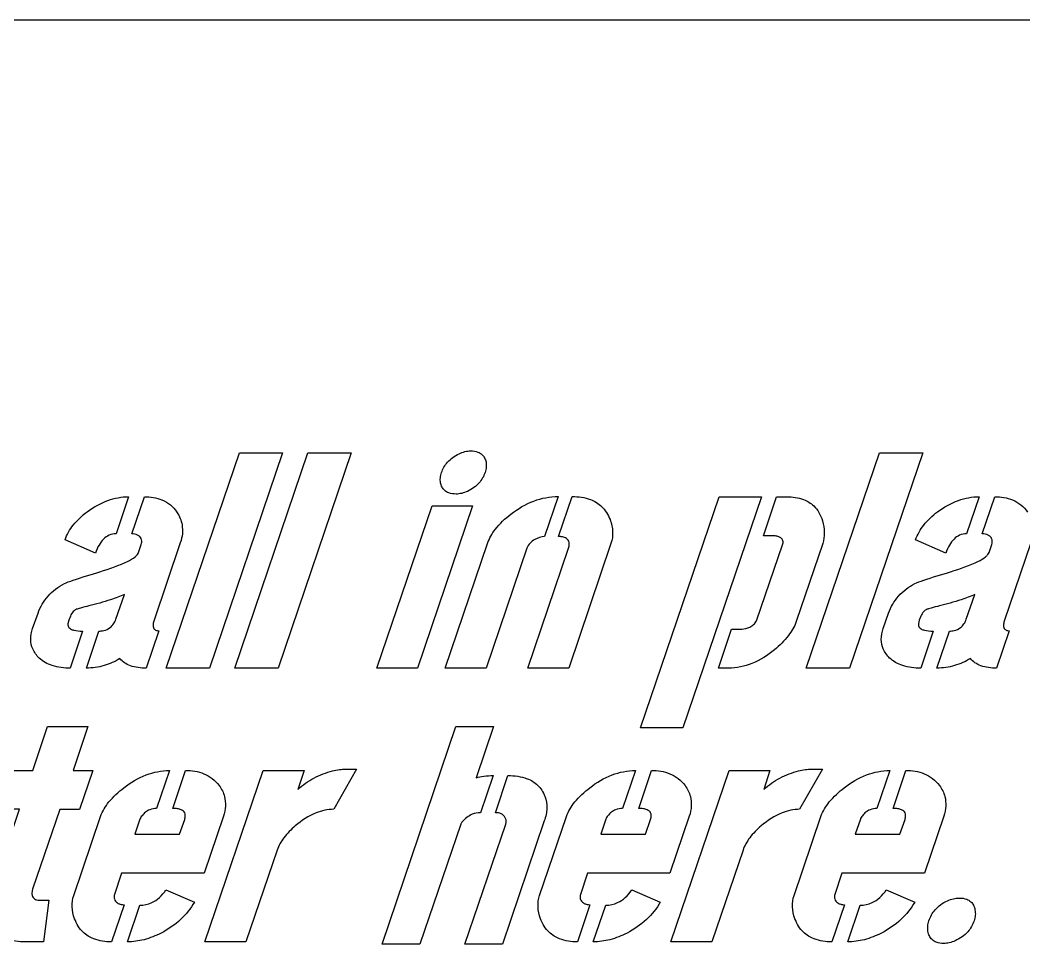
# Model space of a CAD drawing. Header units: inches. Extents: x 3.1 to 35.1, y -33.5 to 2.5.
# Drawn here: x 23.4 to 29.36, y -3.09 to 2.49 of the extents above; entities that cross this region are included whole.
import ezdxf

# ---------------------------------------------------------------- set-up
doc = ezdxf.new("R2010")
doc.units = ezdxf.units.IN
doc.header["$MEASUREMENT"] = 0

msp = doc.modelspace()

# ---------------------------------------------------------------- linework, layer by layer
for p, q in [((24.0478, -0.3385), (23.9731, -0.5586)), ((24.0664, -0.5586), (24.1412, -0.3385)), ((26.5971, -0.3371), (26.5171, -0.5746)), ((26.5985, -0.5746), (26.6798, -0.3371)), ((29.0958, -0.3385), (29.0211, -0.5586)), ((29.1145, -0.5586), (29.1892, -0.3385)), ((23.8503, -0.6733), (23.6702, -0.5946)), ((28.8984, -0.6733), (28.7183, -0.5946)), ((24.1065, -0.6693), (24.1211, -0.6279)), ((24.3546, -0.6119), (24.1972, -1.0775)), ((27.7751, -1.0762), (27.9312, -0.6186)), ((28.1673, -0.6159), (28.0099, -1.0802)), ((29.1545, -0.6693), (29.1692, -0.6279)), ((29.4026, -0.6119), (29.2452, -1.0775)), ((23.9717, -1.0655), (24.0224, -0.9188)), ((29.0198, -1.0655), (29.0705, -0.9188)), ((23.4781, -1.1202), (23.5102, -1.0295)), ((28.5262, -1.1202), (28.5582, -1.0295)), ((23.7743, -1.1362), (23.7009, -1.3563)), ((23.797, -1.3563), (23.8717, -1.1362)), ((24.2265, -1.1349), (24.1518, -1.3563)), ((28.8223, -1.1362), (28.7489, -1.3563)), ((28.845, -1.3563), (28.9197, -1.1362)), ((29.2746, -1.1349), (29.1999, -1.3563)), ((24.2899, -1.9635), (24.2139, -2.1889)), ((24.3099, -2.1889), (24.386, -1.9635)), ((27.0554, -1.9635), (26.9793, -2.1889)), ((27.0754, -2.1889), (27.1514, -1.9635)), ((28.5655, -1.9635), (28.4895, -2.1889)), ((28.5855, -2.1889), (28.6616, -1.9635)), ((26.2109, -1.9941), (26.1362, -2.2143)), ((26.2243, -2.2143), (26.299, -1.9941)), ((23.7216, -2.7052), (23.8804, -2.2369)), ((26.4871, -2.7052), (26.6458, -2.2369)), ((27.9972, -2.7052), (28.156, -2.2369)), ((24.2686, -2.6732), (24.438, -2.7452)), ((27.034, -2.6732), (27.2035, -2.7452)), ((28.5442, -2.6732), (28.7136, -2.7452)), ((24.0204, -2.7612), (23.9457, -2.9813)), ((24.0404, -2.9813), (24.1138, -2.7639)), ((26.7859, -2.7612), (26.7112, -2.9813)), ((26.8059, -2.9813), (26.8793, -2.7639)), ((28.296, -2.7612), (28.2213, -2.9813)), ((28.316, -2.9813), (28.3894, -2.7639))]:
    msp.add_line(p, q)
for points in [[(35.1164, 2.4917), (3.1164, 2.4917), (3.1164, -33.5083), (35.1164, -33.5083)], [(24.7055, -0.0783), (24.9616, -0.0783), (24.528, -1.3563), (24.2706, -1.3563)], [(25.1123, -0.0783), (25.3685, -0.0783), (24.9349, -1.3563), (24.6774, -1.3563)], [(28.5048, -0.0783), (28.761, -0.0783), (28.3274, -1.3563), (28.0699, -1.3563)], [(27.5523, -0.3385), (27.8044, -0.3385), (27.3375, -1.7112), (27.0867, -1.7112)], [(25.8501, -0.3932), (26.0889, -0.3932), (25.762, -1.3563), (25.5219, -1.3563)]]:
    msp.add_lwpolyline(points, close=True)
for points in [[(27.8751, -0.5706), (27.8151, -0.5706), (27.8938, -0.3385), (27.9539, -0.3385)], [(26.4104, -0.644), (26.1689, -1.3563), (25.9261, -1.3563), (26.1782, -0.6159)], [(26.9106, -0.6159), (26.6598, -1.3563), (26.417, -1.3563), (26.6585, -0.644)], [(23.7023, -1.0482), (23.6929, -1.0722), (23.6876, -1.0935)], [(28.7503, -1.0482), (28.7409, -1.0722), (28.7356, -1.0935)], [(27.6083, -1.3563), (27.5483, -1.3563), (27.627, -1.1242), (27.687, -1.1242)], [(23.2453, -2.6505), (23.4001, -2.1943), (23.2747, -2.1943), (23.3534, -1.9635), (23.4788, -1.9635), (23.5668, -1.7033), (23.8056, -1.7033), (23.7176, -1.9635), (23.835, -1.9635), (23.7563, -2.1956), (23.6389, -2.1956), (23.4775, -2.6692)], [(26.0188, -2.2823), (25.776, -2.996), (25.5519, -2.996), (25.9908, -1.7033), (26.2136, -1.7033), (26.1109, -2.0075)], [(24.9289, -2.437), (24.7435, -2.9813), (24.5007, -2.9813), (24.8462, -1.9635), (25.089, -1.9635), (25.0516, -2.0769)], [(25.3371, -1.9555), (25.4012, -1.9555), (25.2651, -2.1943)], [(27.6944, -2.437), (27.509, -2.9813), (27.2662, -2.9813), (27.6117, -1.9635), (27.8545, -1.9635), (27.8171, -2.0769)], [(28.1026, -1.9555), (28.1666, -1.9555), (28.0306, -2.1943)], [(24.6101, -2.2356), (24.4953, -2.5731), (24.0058, -2.5731), (23.9617, -2.7052)], [(24.1151, -2.2529), (24.0845, -2.3423), (24.3499, -2.3423), (24.3806, -2.2543)], [(26.5151, -2.2636), (26.267, -2.996), (26.0442, -2.996), (26.287, -2.2823)], [(27.3755, -2.2356), (27.2608, -2.5731), (26.7712, -2.5731), (26.7272, -2.7052)], [(26.8806, -2.2529), (26.8499, -2.3423), (27.1154, -2.3423), (27.1461, -2.2543)], [(28.8857, -2.2356), (28.771, -2.5731), (28.2814, -2.5731), (28.2373, -2.7052)], [(28.3908, -2.2529), (28.3601, -2.3423), (28.6255, -2.3423), (28.6562, -2.2543)], [(23.5215, -2.7345), (23.5735, -2.7345), (23.5428, -2.9813), (23.4361, -2.9813)]]:
    msp.add_lwpolyline(points)
for points, knots in [([(25.9048, -0.1944), (25.9126, -0.1717), (25.9243, -0.1513), (25.9594, -0.1121), (25.983, -0.0959), (26.0088, -0.0837)], [0, 0, 0, 0, 0.1827535, 0.1827535, 0.4008304, 0.4008304, 0.4008304, 0.4008304]), ([(26.0088, -0.0837), (26.0201, -0.0782), (26.032, -0.0737), (26.0553, -0.0679), (26.0667, -0.0663), (26.0782, -0.0663)], [0, 0, 0, 0, 0.0957941, 0.0957941, 0.1834106, 0.1834106, 0.1834106, 0.1834106]), ([(26.0782, -0.0663), (26.0926, -0.0663), (26.1073, -0.0681), (26.13, -0.0769), (26.1385, -0.082), (26.1514, -0.0943), (26.156, -0.1006), (26.1639, -0.1151), (26.1668, -0.1233), (26.1689, -0.1317)], [0, 0, 0, 0, 0.1094762, 0.1094762, 0.1854695, 0.1854695, 0.2454282, 0.2454282, 0.3112231, 0.3112231, 0.3112231, 0.3112231]), ([(26.1689, -0.1317), (26.1707, -0.142), (26.1711, -0.1523), (26.1693, -0.1735), (26.167, -0.1841), (26.1636, -0.1944)], [0, 0, 0, 0, 0.0795083, 0.0795083, 0.1622016, 0.1622016, 0.1622016, 0.1622016]), ([(25.8994, -0.2557), (25.8976, -0.2458), (25.8972, -0.2358), (25.899, -0.215), (25.9014, -0.2046), (25.9048, -0.1944)], [0, 0, 0, 0, 0.0769743, 0.0769743, 0.1587379, 0.1587379, 0.1587379, 0.1587379]), ([(26.1636, -0.1944), (26.1558, -0.2174), (26.144, -0.2381), (26.1188, -0.2667), (26.1086, -0.2759), (26.0856, -0.2927), (26.0728, -0.3001), (26.0595, -0.3064)], [0, 0, 0, 0, 0.1851039, 0.1851039, 0.2901801, 0.2901801, 0.4024221, 0.4024221, 0.4024221, 0.4024221]), ([(25.9915, -0.3225), (25.9768, -0.3225), (25.9616, -0.3206), (25.9385, -0.3119), (25.93, -0.3068), (25.9169, -0.2944), (25.9121, -0.288), (25.9042, -0.2729), (25.9013, -0.2644), (25.8994, -0.2557)], [0, 0, 0, 0, 0.1120324, 0.1120324, 0.1880617, 0.1880617, 0.2497063, 0.2497063, 0.3173647, 0.3173647, 0.3173647, 0.3173647]), ([(23.801, -0.4278), (23.8391, -0.4004), (23.8805, -0.3768), (23.9644, -0.3464), (24.0055, -0.3385), (24.0478, -0.3385)], [0, 0, 0, 0, 0.3581709, 0.3581709, 0.6801579, 0.6801579, 0.6801579, 0.6801579]), ([(24.1412, -0.3385), (24.1767, -0.3385), (24.2126, -0.3433), (24.2637, -0.3642), (24.2805, -0.374), (24.3109, -0.3992), (24.3238, -0.4139), (24.3346, -0.4305)], [0, 0, 0, 0, 0.2704772, 0.2704772, 0.4202529, 0.4202529, 0.5707972, 0.5707972, 0.5707972, 0.5707972]), ([(26.0595, -0.3064), (26.0482, -0.3115), (26.0365, -0.3156), (26.0137, -0.321), (26.0026, -0.3225), (25.9915, -0.3225)], [0, 0, 0, 0, 0.0940052, 0.0940052, 0.1788294, 0.1788294, 0.1788294, 0.1788294]), ([(26.317, -0.4412), (26.3588, -0.409), (26.4043, -0.3822), (26.5, -0.3466), (26.5478, -0.3376), (26.5971, -0.3371)], [0, 0, 0, 0, 0.4017642, 0.4017642, 0.7778119, 0.7778119, 0.7778119, 0.7778119]), ([(26.6798, -0.3371), (26.7169, -0.3371), (26.7548, -0.3419), (26.8138, -0.3648), (26.8359, -0.3783), (26.8657, -0.407), (26.8753, -0.4187), (26.8923, -0.445), (26.8995, -0.4595), (26.9053, -0.4745)], [0, 0, 0, 0, 0.2823979, 0.2823979, 0.4822479, 0.4822479, 0.5978415, 0.5978415, 0.7206222, 0.7206222, 0.7206222, 0.7206222]), ([(27.9539, -0.3385), (27.9878, -0.3385), (28.0225, -0.3428), (28.0765, -0.3637), (28.0966, -0.3761), (28.1259, -0.4042), (28.136, -0.4173), (28.1536, -0.4472), (28.1606, -0.464), (28.166, -0.4812)], [0, 0, 0, 0, 0.2585069, 0.2585069, 0.440909, 0.440909, 0.5678476, 0.5678476, 0.7052687, 0.7052687, 0.7052687, 0.7052687]), ([(28.849, -0.4278), (28.8871, -0.4004), (28.9285, -0.3768), (29.0125, -0.3464), (29.0535, -0.3385), (29.0958, -0.3385)], [0, 0, 0, 0, 0.3581709, 0.3581709, 0.6801579, 0.6801579, 0.6801579, 0.6801579]), ([(29.1892, -0.3385), (29.2247, -0.3385), (29.2606, -0.3433), (29.3118, -0.3642), (29.3286, -0.374), (29.3589, -0.3992), (29.3718, -0.4139), (29.3826, -0.4305)], [0, 0, 0, 0, 0.2704772, 0.2704772, 0.4202529, 0.4202529, 0.5707972, 0.5707972, 0.5707972, 0.5707972]), ([(23.6702, -0.5946), (23.6814, -0.5626), (23.6981, -0.5335), (23.7424, -0.477), (23.7707, -0.4508), (23.801, -0.4278)], [0, 0, 0, 0, 0.2577672, 0.2577672, 0.547389, 0.547389, 0.547389, 0.547389]), ([(24.3346, -0.4305), (24.3494, -0.4538), (24.3599, -0.479), (24.3676, -0.5234), (24.3682, -0.5406), (24.3648, -0.5764), (24.3606, -0.5944), (24.3546, -0.6119)], [0, 0, 0, 0, 0.2103492, 0.2103492, 0.3431692, 0.3431692, 0.4840903, 0.4840903, 0.4840903, 0.4840903]), ([(26.1782, -0.6159), (26.1882, -0.5855), (26.2045, -0.5575), (26.2503, -0.498), (26.2831, -0.4676), (26.317, -0.4412)], [0, 0, 0, 0, 0.2441904, 0.2441904, 0.571882, 0.571882, 0.571882, 0.571882]), ([(26.9053, -0.4745), (26.9141, -0.4979), (26.9197, -0.5223), (26.9215, -0.5708), (26.9182, -0.5937), (26.9106, -0.6159)], [0, 0, 0, 0, 0.1903067, 0.1903067, 0.3696106, 0.3696106, 0.3696106, 0.3696106]), ([(28.7183, -0.5946), (28.7294, -0.5626), (28.7461, -0.5335), (28.7904, -0.477), (28.8187, -0.4508), (28.849, -0.4278)], [0, 0, 0, 0, 0.2577672, 0.2577672, 0.547389, 0.547389, 0.547389, 0.547389]), ([(28.166, -0.4812), (28.1726, -0.5041), (28.1767, -0.5277), (28.1772, -0.5735), (28.1741, -0.5951), (28.1673, -0.6159)], [0, 0, 0, 0, 0.181684, 0.181684, 0.3490941, 0.3490941, 0.3490941, 0.3490941]), ([(23.9731, -0.5586), (23.9589, -0.5588), (23.9451, -0.5615), (23.9196, -0.5727), (23.9085, -0.5805), (23.8882, -0.6004), (23.8794, -0.6125), (23.8633, -0.6403), (23.8561, -0.6568), (23.8503, -0.6733)], [0, 0, 0, 0, 0.1082842, 0.1082842, 0.2126641, 0.2126641, 0.3247019, 0.3247019, 0.4579304, 0.4579304, 0.4579304, 0.4579304]), ([(24.1211, -0.6279), (24.1238, -0.6196), (24.1257, -0.6104), (24.1251, -0.5961), (24.1241, -0.5908), (24.1199, -0.5816), (24.1173, -0.5779), (24.11, -0.571), (24.1054, -0.5682), (24.0905, -0.5616), (24.0786, -0.5594), (24.0664, -0.5586)], [0, 0, 0, 0, 0.0670115, 0.0670115, 0.1084785, 0.1084785, 0.1439244, 0.1439244, 0.1846081, 0.1846081, 0.2673531, 0.2673531, 0.2673531, 0.2673531]), ([(26.5171, -0.5746), (26.4968, -0.577), (26.4765, -0.5822), (26.448, -0.5979), (26.4386, -0.6051), (26.4221, -0.6229), (26.4155, -0.6329), (26.4104, -0.644)], [0, 0, 0, 0, 0.1560635, 0.1560635, 0.2476513, 0.2476513, 0.3401971, 0.3401971, 0.3401971, 0.3401971]), ([(26.6158, -0.5759), (26.613, -0.5755), (26.6103, -0.5751), (26.6045, -0.5747), (26.6015, -0.5746), (26.5985, -0.5746)], [0, 0, 0, 0, 0.02131891, 0.02131891, 0.04418836, 0.04418836, 0.04418836, 0.04418836]), ([(26.6585, -0.644), (26.6613, -0.6358), (26.6634, -0.6267), (26.6633, -0.6127), (26.6624, -0.6075), (26.6586, -0.5984), (26.6561, -0.5947), (26.6493, -0.5879), (26.645, -0.5851), (26.6327, -0.5793), (26.6241, -0.5772), (26.6158, -0.5759)], [0, 0, 0, 0, 0.0660233, 0.0660233, 0.1066, 0.1066, 0.1410144, 0.1410144, 0.1800168, 0.1800168, 0.2438574, 0.2438574, 0.2438574, 0.2438574]), ([(27.9152, -0.5799), (27.9096, -0.5767), (27.9035, -0.5744), (27.89, -0.5712), (27.8825, -0.5706), (27.8751, -0.5706)], [0, 0, 0, 0, 0.0494699, 0.0494699, 0.1056459, 0.1056459, 0.1056459, 0.1056459]), ([(27.9312, -0.6186), (27.9324, -0.6144), (27.933, -0.61), (27.9321, -0.6018), (27.931, -0.5982), (27.9277, -0.592), (27.9258, -0.5894), (27.921, -0.5844), (27.9182, -0.582), (27.9152, -0.5799)], [0, 0, 0, 0, 0.0337217, 0.0337217, 0.0627349, 0.0627349, 0.0873139, 0.0873139, 0.1152627, 0.1152627, 0.1152627, 0.1152627]), ([(29.0211, -0.5586), (29.0069, -0.5588), (28.9932, -0.5615), (28.9676, -0.5727), (28.9565, -0.5805), (28.9363, -0.6004), (28.9275, -0.6125), (28.9113, -0.6403), (28.9042, -0.6568), (28.8984, -0.6733)], [0, 0, 0, 0, 0.1082842, 0.1082842, 0.2126641, 0.2126641, 0.3247019, 0.3247019, 0.4579304, 0.4579304, 0.4579304, 0.4579304]), ([(29.1692, -0.6279), (29.1718, -0.6196), (29.1737, -0.6104), (29.1732, -0.5961), (29.1721, -0.5908), (29.168, -0.5816), (29.1653, -0.5779), (29.158, -0.571), (29.1534, -0.5682), (29.1386, -0.5616), (29.1266, -0.5594), (29.1145, -0.5586)], [0, 0, 0, 0, 0.0670115, 0.0670115, 0.1084785, 0.1084785, 0.1439244, 0.1439244, 0.1846081, 0.1846081, 0.2673531, 0.2673531, 0.2673531, 0.2673531]), ([(23.877, -0.784), (23.9344, -0.7664), (23.996, -0.7452), (24.0575, -0.7145), (24.0737, -0.7051), (24.0909, -0.6911), (24.0956, -0.6867), (24.1024, -0.6781), (24.105, -0.6739), (24.1065, -0.6693)], [0, 0, 0, 0, 0.4575405, 0.4575405, 0.623446, 0.623446, 0.6869068, 0.6869068, 0.7367011, 0.7367011, 0.7367011, 0.7367011]), ([(28.925, -0.784), (28.9825, -0.7664), (29.044, -0.7452), (29.1055, -0.7145), (29.1218, -0.7051), (29.1389, -0.6911), (29.1436, -0.6867), (29.1504, -0.6781), (29.153, -0.6739), (29.1545, -0.6693)], [0, 0, 0, 0, 0.4575405, 0.4575405, 0.623446, 0.623446, 0.6869068, 0.6869068, 0.7367011, 0.7367011, 0.7367011, 0.7367011]), ([(23.6662, -0.8534), (23.6764, -0.8486), (23.7, -0.8404), (23.7655, -0.8184), (23.8318, -0.7979), (23.877, -0.784)], [0, 0, 0, 0, 0.0857927, 0.0857927, 0.2915794, 0.2915794, 0.2915794, 0.2915794]), ([(28.7143, -0.8534), (28.7244, -0.8486), (28.748, -0.8404), (28.8135, -0.8184), (28.8798, -0.7979), (28.925, -0.784)], [0, 0, 0, 0, 0.0857927, 0.0857927, 0.2915794, 0.2915794, 0.2915794, 0.2915794]), ([(23.5102, -1.0295), (23.5233, -0.9921), (23.5429, -0.9584), (23.5967, -0.8978), (23.6298, -0.8731), (23.6662, -0.8534)], [0, 0, 0, 0, 0.3020935, 0.3020935, 0.6177675, 0.6177675, 0.6177675, 0.6177675]), ([(28.5582, -1.0295), (28.5714, -0.9921), (28.5909, -0.9584), (28.6447, -0.8978), (28.6778, -0.8731), (28.7143, -0.8534)], [0, 0, 0, 0, 0.3020935, 0.3020935, 0.6177675, 0.6177675, 0.6177675, 0.6177675]), ([(24.0224, -0.9188), (23.9995, -0.9302), (23.9691, -0.9412), (23.8995, -0.9637), (23.8532, -0.9762), (23.8116, -0.9868)], [0, 0, 0, 0, 0.1950063, 0.1950063, 0.4726601, 0.4726601, 0.4726601, 0.4726601]), ([(29.0705, -0.9188), (29.0476, -0.9302), (29.0171, -0.9412), (28.9475, -0.9637), (28.9012, -0.9762), (28.8597, -0.9868)], [0, 0, 0, 0, 0.1950063, 0.1950063, 0.4726601, 0.4726601, 0.4726601, 0.4726601]), ([(23.7383, -1.0068), (23.7311, -1.01), (23.7248, -1.0145), (23.7118, -1.0281), (23.7063, -1.0379), (23.7023, -1.0482)], [0, 0, 0, 0, 0.0598078, 0.0598078, 0.1438341, 0.1438341, 0.1438341, 0.1438341]), ([(23.8116, -0.9868), (23.7967, -0.9904), (23.7777, -0.995), (23.7523, -1.002), (23.7429, -1.0048), (23.7383, -1.0068)], [0, 0, 0, 0, 0.1174542, 0.1174542, 0.1978985, 0.1978985, 0.1978985, 0.1978985]), ([(28.7863, -1.0068), (28.7791, -1.01), (28.7729, -1.0145), (28.7598, -1.0281), (28.7543, -1.0379), (28.7503, -1.0482)], [0, 0, 0, 0, 0.0598078, 0.0598078, 0.1438341, 0.1438341, 0.1438341, 0.1438341]), ([(28.8597, -0.9868), (28.8447, -0.9904), (28.8257, -0.995), (28.8003, -1.002), (28.7909, -1.0048), (28.7863, -1.0068)], [0, 0, 0, 0, 0.1174542, 0.1174542, 0.1978985, 0.1978985, 0.1978985, 0.1978985]), ([(23.8997, -1.1336), (23.9134, -1.1299), (23.9264, -1.1241), (23.9456, -1.1094), (23.9524, -1.1022), (23.964, -1.0852), (23.9685, -1.0756), (23.9717, -1.0655)], [0, 0, 0, 0, 0.1084096, 0.1084096, 0.184593, 0.184593, 0.2652402, 0.2652402, 0.2652402, 0.2652402]), ([(28.9477, -1.1336), (28.9615, -1.1299), (28.9744, -1.1241), (28.9937, -1.1094), (29.0004, -1.1022), (29.012, -1.0852), (29.0165, -1.0756), (29.0198, -1.0655)], [0, 0, 0, 0, 0.1084096, 0.1084096, 0.184593, 0.184593, 0.2652402, 0.2652402, 0.2652402, 0.2652402]), ([(23.5168, -1.2963), (23.5009, -1.2806), (23.4876, -1.2627), (23.4712, -1.2244), (23.4674, -1.2058), (23.4666, -1.164), (23.471, -1.1416), (23.4781, -1.1202)], [0, 0, 0, 0, 0.1705134, 0.1705134, 0.3175189, 0.3175189, 0.489363, 0.489363, 0.489363, 0.489363]), ([(23.6876, -1.0935), (23.6872, -1.0977), (23.6875, -1.1019), (23.6897, -1.1094), (23.6914, -1.1125), (23.6963, -1.1185), (23.6996, -1.1211), (23.7091, -1.1269), (23.7162, -1.1294), (23.7381, -1.135), (23.7564, -1.1362), (23.7743, -1.1362)], [0, 0, 0, 0, 0.0320808, 0.0320808, 0.0595447, 0.0595447, 0.0911432, 0.0911432, 0.144586, 0.144586, 0.2640905, 0.2640905, 0.2640905, 0.2640905]), ([(24.1972, -1.0775), (24.1947, -1.0852), (24.1927, -1.0937), (24.1924, -1.1064), (24.1929, -1.1112), (24.1958, -1.1188), (24.1975, -1.1217), (24.2022, -1.1267), (24.205, -1.1287), (24.2137, -1.133), (24.2203, -1.1343), (24.2265, -1.1349)], [0, 0, 0, 0, 0.0612105, 0.0612105, 0.0967861, 0.0967861, 0.1229023, 0.1229023, 0.1489296, 0.1489296, 0.1968541, 0.1968541, 0.1968541, 0.1968541]), ([(27.687, -1.1242), (27.7037, -1.1231), (27.7203, -1.1196), (27.7434, -1.1082), (27.7508, -1.1032), (27.7644, -1.091), (27.7702, -1.0839), (27.7751, -1.0762)], [0, 0, 0, 0, 0.127436, 0.127436, 0.1963166, 0.1963166, 0.2662538, 0.2662538, 0.2662538, 0.2662538]), ([(28.0099, -1.0802), (27.9996, -1.11), (27.983, -1.1376), (27.9402, -1.1934), (27.9113, -1.2218), (27.8818, -1.2469)], [0, 0, 0, 0, 0.2398471, 0.2398471, 0.5360238, 0.5360238, 0.5360238, 0.5360238]), ([(28.5648, -1.2963), (28.5489, -1.2806), (28.5356, -1.2627), (28.5192, -1.2244), (28.5154, -1.2058), (28.5147, -1.164), (28.519, -1.1416), (28.5262, -1.1202)], [0, 0, 0, 0, 0.1705134, 0.1705134, 0.3175189, 0.3175189, 0.489363, 0.489363, 0.489363, 0.489363]), ([(28.7356, -1.0935), (28.7352, -1.0977), (28.7355, -1.1019), (28.7378, -1.1094), (28.7394, -1.1125), (28.7443, -1.1185), (28.7476, -1.1211), (28.7571, -1.1269), (28.7642, -1.1294), (28.7861, -1.135), (28.8044, -1.1362), (28.8223, -1.1362)], [0, 0, 0, 0, 0.0320808, 0.0320808, 0.0595447, 0.0595447, 0.0911432, 0.0911432, 0.144586, 0.144586, 0.2640905, 0.2640905, 0.2640905, 0.2640905]), ([(29.2452, -1.0775), (29.2427, -1.0852), (29.2407, -1.0937), (29.2404, -1.1064), (29.241, -1.1112), (29.2438, -1.1188), (29.2455, -1.1217), (29.2502, -1.1267), (29.253, -1.1287), (29.2617, -1.133), (29.2683, -1.1343), (29.2746, -1.1349)], [0, 0, 0, 0, 0.0612105, 0.0612105, 0.0967861, 0.0967861, 0.1229023, 0.1229023, 0.1489296, 0.1489296, 0.1968541, 0.1968541, 0.1968541, 0.1968541]), ([(23.8717, -1.1362), (23.8762, -1.1362), (23.8808, -1.136), (23.8902, -1.1351), (23.8949, -1.1344), (23.8997, -1.1336)], [0, 0, 0, 0, 0.03478161, 0.03478161, 0.07155543, 0.07155543, 0.07155543, 0.07155543]), ([(28.9197, -1.1362), (28.9243, -1.1362), (28.9288, -1.136), (28.9382, -1.1351), (28.943, -1.1344), (28.9477, -1.1336)], [0, 0, 0, 0, 0.03478161, 0.03478161, 0.07155543, 0.07155543, 0.07155543, 0.07155543]), ([(27.8818, -1.2469), (27.8411, -1.2803), (27.7963, -1.3088), (27.7028, -1.3462), (27.6564, -1.3559), (27.6083, -1.3563)], [0, 0, 0, 0, 0.4009465, 0.4009465, 0.7672861, 0.7672861, 0.7672861, 0.7672861]), ([(23.7009, -1.3563), (23.6653, -1.3563), (23.6287, -1.3524), (23.5801, -1.3365), (23.5658, -1.3303), (23.5395, -1.3152), (23.5276, -1.3064), (23.5168, -1.2963)], [0, 0, 0, 0, 0.2713174, 0.2713174, 0.3897112, 0.3897112, 0.5025324, 0.5025324, 0.5025324, 0.5025324]), ([(23.9957, -1.299), (23.9665, -1.3176), (23.9353, -1.3317), (23.8678, -1.3512), (23.8326, -1.3559), (23.797, -1.3563)], [0, 0, 0, 0, 0.2639061, 0.2639061, 0.535518, 0.535518, 0.535518, 0.535518]), ([(24.1518, -1.3563), (24.1205, -1.3563), (24.0875, -1.3528), (24.0457, -1.3374), (24.0339, -1.3316), (24.0127, -1.317), (24.0036, -1.3086), (23.9957, -1.299)], [0, 0, 0, 0, 0.2385283, 0.2385283, 0.3389766, 0.3389766, 0.4338579, 0.4338579, 0.4338579, 0.4338579]), ([(28.7489, -1.3563), (28.7133, -1.3563), (28.6768, -1.3524), (28.6281, -1.3365), (28.6138, -1.3303), (28.5875, -1.3152), (28.5757, -1.3064), (28.5648, -1.2963)], [0, 0, 0, 0, 0.2713174, 0.2713174, 0.3897112, 0.3897112, 0.5025324, 0.5025324, 0.5025324, 0.5025324]), ([(29.0438, -1.299), (29.0146, -1.3176), (28.9833, -1.3317), (28.9158, -1.3512), (28.8806, -1.3559), (28.845, -1.3563)], [0, 0, 0, 0, 0.2639061, 0.2639061, 0.535518, 0.535518, 0.535518, 0.535518]), ([(29.1999, -1.3563), (29.1686, -1.3563), (29.1356, -1.3528), (29.0937, -1.3374), (29.0819, -1.3316), (29.0608, -1.317), (29.0516, -1.3086), (29.0438, -1.299)], [0, 0, 0, 0, 0.2385283, 0.2385283, 0.3389766, 0.3389766, 0.4338579, 0.4338579, 0.4338579, 0.4338579]), ([(24.0191, -2.0662), (24.0598, -2.035), (24.1042, -2.0087), (24.1965, -1.9736), (24.2424, -1.9644), (24.2899, -1.9635)], [0, 0, 0, 0, 0.3909347, 0.3909347, 0.7525892, 0.7525892, 0.7525892, 0.7525892]), ([(24.386, -1.9635), (24.4231, -1.9635), (24.4603, -1.9689), (24.5124, -1.9904), (24.529, -1.9999), (24.5595, -2.0236), (24.573, -2.0374), (24.5847, -2.0528)], [0, 0, 0, 0, 0.2832723, 0.2832723, 0.4295154, 0.4295154, 0.577475, 0.577475, 0.577475, 0.577475]), ([(25.0516, -2.0769), (25.081, -2.0501), (25.113, -2.0272), (25.183, -1.9897), (25.2199, -1.9758), (25.2584, -1.9661)], [0, 0, 0, 0, 0.3023699, 0.3023699, 0.6049017, 0.6049017, 0.6049017, 0.6049017]), ([(25.2584, -1.9661), (25.2717, -1.9627), (25.2852, -1.96), (25.3115, -1.9564), (25.3243, -1.9555), (25.3371, -1.9555)], [0, 0, 0, 0, 0.104504, 0.104504, 0.2022604, 0.2022604, 0.2022604, 0.2022604]), ([(26.7846, -2.0662), (26.8253, -2.035), (26.8697, -2.0087), (26.962, -1.9736), (27.0079, -1.9644), (27.0554, -1.9635)], [0, 0, 0, 0, 0.3909347, 0.3909347, 0.7525892, 0.7525892, 0.7525892, 0.7525892]), ([(27.1514, -1.9635), (27.1886, -1.9635), (27.2258, -1.9689), (27.2779, -1.9904), (27.2944, -1.9999), (27.325, -2.0236), (27.3384, -2.0374), (27.3502, -2.0528)], [0, 0, 0, 0, 0.2832723, 0.2832723, 0.4295154, 0.4295154, 0.577475, 0.577475, 0.577475, 0.577475]), ([(27.8171, -2.0769), (27.8465, -2.0501), (27.8785, -2.0272), (27.9485, -1.9897), (27.9854, -1.9758), (28.0239, -1.9661)], [0, 0, 0, 0, 0.3023699, 0.3023699, 0.6049017, 0.6049017, 0.6049017, 0.6049017]), ([(28.0239, -1.9661), (28.0372, -1.9627), (28.0507, -1.96), (28.077, -1.9564), (28.0898, -1.9555), (28.1026, -1.9555)], [0, 0, 0, 0, 0.104504, 0.104504, 0.2022604, 0.2022604, 0.2022604, 0.2022604]), ([(28.2947, -2.0662), (28.3354, -2.035), (28.3798, -2.0087), (28.4722, -1.9736), (28.5181, -1.9644), (28.5655, -1.9635)], [0, 0, 0, 0, 0.3909347, 0.3909347, 0.7525892, 0.7525892, 0.7525892, 0.7525892]), ([(28.6616, -1.9635), (28.6987, -1.9635), (28.7359, -1.9689), (28.7881, -1.9904), (28.8046, -1.9999), (28.8351, -2.0236), (28.8486, -2.0374), (28.8603, -2.0528)], [0, 0, 0, 0, 0.2832723, 0.2832723, 0.4295154, 0.4295154, 0.577475, 0.577475, 0.577475, 0.577475]), ([(26.1109, -2.0075), (26.1254, -2.0026), (26.1407, -1.9995), (26.174, -1.9951), (26.1927, -1.9941), (26.2109, -1.9941)], [0, 0, 0, 0, 0.1165146, 0.1165146, 0.2556276, 0.2556276, 0.2556276, 0.2556276]), ([(26.299, -1.9941), (26.3374, -1.9941), (26.3775, -1.9987), (26.4362, -2.0213), (26.4569, -2.0336), (26.484, -2.0595), (26.4923, -2.0695), (26.5069, -2.0919), (26.5129, -2.1041), (26.5178, -2.1169)], [0, 0, 0, 0, 0.2927828, 0.2927828, 0.4782269, 0.4782269, 0.5776986, 0.5776986, 0.6814826, 0.6814826, 0.6814826, 0.6814826]), ([(23.8804, -2.2369), (23.8919, -2.2056), (23.91, -2.1768), (23.9565, -2.1195), (23.9874, -2.0912), (24.0191, -2.0662)], [0, 0, 0, 0, 0.2547163, 0.2547163, 0.5628556, 0.5628556, 0.5628556, 0.5628556]), ([(24.5847, -2.0528), (24.5996, -2.0729), (24.6107, -2.0948), (24.6214, -2.1374), (24.6229, -2.1561), (24.6206, -2.1956), (24.6164, -2.216), (24.6101, -2.2356)], [0, 0, 0, 0, 0.1902216, 0.1902216, 0.3344606, 0.3344606, 0.4917357, 0.4917357, 0.4917357, 0.4917357]), ([(26.6458, -2.2369), (26.6574, -2.2056), (26.6754, -2.1768), (26.722, -2.1195), (26.7528, -2.0912), (26.7846, -2.0662)], [0, 0, 0, 0, 0.2547163, 0.2547163, 0.5628556, 0.5628556, 0.5628556, 0.5628556]), ([(27.3502, -2.0528), (27.3651, -2.0729), (27.3761, -2.0948), (27.3868, -2.1374), (27.3884, -2.1561), (27.3861, -2.1956), (27.3818, -2.216), (27.3755, -2.2356)], [0, 0, 0, 0, 0.1902216, 0.1902216, 0.3344606, 0.3344606, 0.4917357, 0.4917357, 0.4917357, 0.4917357]), ([(28.156, -2.2369), (28.1675, -2.2056), (28.1856, -2.1768), (28.2321, -2.1195), (28.263, -2.0912), (28.2947, -2.0662)], [0, 0, 0, 0, 0.2547163, 0.2547163, 0.5628556, 0.5628556, 0.5628556, 0.5628556]), ([(28.8603, -2.0528), (28.8753, -2.0729), (28.8863, -2.0948), (28.897, -2.1374), (28.8985, -2.1561), (28.8963, -2.1956), (28.892, -2.216), (28.8857, -2.2356)], [0, 0, 0, 0, 0.1902216, 0.1902216, 0.3344606, 0.3344606, 0.4917357, 0.4917357, 0.4917357, 0.4917357]), ([(26.5178, -2.1169), (26.5263, -2.1394), (26.5302, -2.1628), (26.5293, -2.2131), (26.5237, -2.2389), (26.5151, -2.2636)], [0, 0, 0, 0, 0.1837753, 0.1837753, 0.3833824, 0.3833824, 0.3833824, 0.3833824]), ([(24.2139, -2.1889), (24.1997, -2.1889), (24.186, -2.1913), (24.1642, -2.2004), (24.1561, -2.2053), (24.1406, -2.2175), (24.1335, -2.2249), (24.1271, -2.2329)], [0, 0, 0, 0, 0.1076722, 0.1076722, 0.1801889, 0.1801889, 0.2580855, 0.2580855, 0.2580855, 0.2580855]), ([(24.3806, -2.2543), (24.383, -2.2466), (24.3846, -2.2383), (24.3839, -2.2253), (24.3829, -2.2204), (24.3788, -2.2118), (24.3762, -2.2083), (24.3691, -2.2017), (24.3645, -2.1989), (24.3529, -2.1939), (24.3454, -2.1921), (24.3289, -2.1894), (24.3192, -2.1889), (24.3099, -2.1889)], [0, 0, 0, 0, 0.0608787, 0.0608787, 0.0994011, 0.0994011, 0.1331243, 0.1331243, 0.173307, 0.173307, 0.2293628, 0.2293628, 0.3002935, 0.3002935, 0.3002935, 0.3002935]), ([(25.2651, -2.1943), (25.229, -2.1947), (25.1941, -2.2024), (25.1154, -2.2338), (25.074, -2.2616), (25.037, -2.293)], [0, 0, 0, 0, 0.2753079, 0.2753079, 0.6454451, 0.6454451, 0.6454451, 0.6454451]), ([(26.9793, -2.1889), (26.9652, -2.1889), (26.9515, -2.1913), (26.9297, -2.2004), (26.9216, -2.2053), (26.9061, -2.2175), (26.8989, -2.2249), (26.8926, -2.2329)], [0, 0, 0, 0, 0.1076722, 0.1076722, 0.1801889, 0.1801889, 0.2580855, 0.2580855, 0.2580855, 0.2580855]), ([(27.1461, -2.2543), (27.1484, -2.2466), (27.15, -2.2383), (27.1494, -2.2253), (27.1484, -2.2204), (27.1443, -2.2118), (27.1417, -2.2083), (27.1346, -2.2017), (27.13, -2.1989), (27.1184, -2.1939), (27.1109, -2.1921), (27.0944, -2.1894), (27.0847, -2.1889), (27.0754, -2.1889)], [0, 0, 0, 0, 0.0608787, 0.0608787, 0.0994011, 0.0994011, 0.1331243, 0.1331243, 0.173307, 0.173307, 0.2293628, 0.2293628, 0.3002935, 0.3002935, 0.3002935, 0.3002935]), ([(28.0306, -2.1943), (27.9944, -2.1947), (27.9595, -2.2024), (27.8809, -2.2338), (27.8394, -2.2616), (27.8024, -2.293)], [0, 0, 0, 0, 0.2753079, 0.2753079, 0.6454451, 0.6454451, 0.6454451, 0.6454451]), ([(28.4895, -2.1889), (28.4753, -2.1889), (28.4616, -2.1913), (28.4398, -2.2004), (28.4317, -2.2053), (28.4162, -2.2175), (28.4091, -2.2249), (28.4028, -2.2329)], [0, 0, 0, 0, 0.1076722, 0.1076722, 0.1801889, 0.1801889, 0.2580855, 0.2580855, 0.2580855, 0.2580855]), ([(28.6562, -2.2543), (28.6586, -2.2466), (28.6602, -2.2383), (28.6595, -2.2253), (28.6585, -2.2204), (28.6544, -2.2118), (28.6518, -2.2083), (28.6447, -2.2017), (28.6401, -2.1989), (28.6285, -2.1939), (28.621, -2.1921), (28.6045, -2.1894), (28.5948, -2.1889), (28.5855, -2.1889)], [0, 0, 0, 0, 0.0608787, 0.0608787, 0.0994011, 0.0994011, 0.1331243, 0.1331243, 0.173307, 0.173307, 0.2293628, 0.2293628, 0.3002935, 0.3002935, 0.3002935, 0.3002935]), ([(24.1271, -2.2329), (24.1243, -2.2361), (24.1217, -2.2396), (24.1177, -2.2463), (24.1161, -2.2496), (24.1151, -2.2529)], [0, 0, 0, 0, 0.03242563, 0.03242563, 0.0592663, 0.0592663, 0.0592663, 0.0592663]), ([(26.1362, -2.2143), (26.1191, -2.2143), (26.1027, -2.2175), (26.0754, -2.2288), (26.0648, -2.2353), (26.0441, -2.2513), (26.0343, -2.2611), (26.0255, -2.2716)], [0, 0, 0, 0, 0.1301316, 0.1301316, 0.225091, 0.225091, 0.3297407, 0.3297407, 0.3297407, 0.3297407]), ([(26.275, -2.2329), (26.2702, -2.2278), (26.2646, -2.2238), (26.2533, -2.2185), (26.248, -2.2169), (26.2366, -2.2147), (26.2304, -2.2143), (26.2243, -2.2143)], [0, 0, 0, 0, 0.0533999, 0.0533999, 0.0950708, 0.0950708, 0.1419359, 0.1419359, 0.1419359, 0.1419359]), ([(26.287, -2.2823), (26.2889, -2.2763), (26.2896, -2.2702), (26.2886, -2.2585), (26.2871, -2.2533), (26.2823, -2.2428), (26.2789, -2.2376), (26.275, -2.2329)], [0, 0, 0, 0, 0.0477213, 0.0477213, 0.0894301, 0.0894301, 0.1359555, 0.1359555, 0.1359555, 0.1359555]), ([(26.8926, -2.2329), (26.8898, -2.2361), (26.8871, -2.2396), (26.8831, -2.2463), (26.8816, -2.2496), (26.8806, -2.2529)], [0, 0, 0, 0, 0.03242563, 0.03242563, 0.0592663, 0.0592663, 0.0592663, 0.0592663]), ([(28.4028, -2.2329), (28.4, -2.2361), (28.3973, -2.2396), (28.3933, -2.2463), (28.3917, -2.2496), (28.3908, -2.2529)], [0, 0, 0, 0, 0.03242563, 0.03242563, 0.0592663, 0.0592663, 0.0592663, 0.0592663]), ([(25.037, -2.293), (25.012, -2.314), (24.9882, -2.3375), (24.9518, -2.3861), (24.9379, -2.4105), (24.9289, -2.437)], [0, 0, 0, 0, 0.2487959, 0.2487959, 0.462033, 0.462033, 0.462033, 0.462033]), ([(26.0255, -2.2716), (26.024, -2.2735), (26.0224, -2.2756), (26.0202, -2.2792), (26.0193, -2.2808), (26.0188, -2.2823)], [0, 0, 0, 0, 0.01826507, 0.01826507, 0.03200885, 0.03200885, 0.03200885, 0.03200885]), ([(27.8024, -2.293), (27.7774, -2.314), (27.7537, -2.3375), (27.7173, -2.3861), (27.7034, -2.4105), (27.6944, -2.437)], [0, 0, 0, 0, 0.2487959, 0.2487959, 0.462033, 0.462033, 0.462033, 0.462033]), ([(23.4775, -2.6692), (23.4751, -2.678), (23.4733, -2.6879), (23.474, -2.7025), (23.475, -2.7079), (23.4789, -2.7167), (23.4813, -2.72), (23.4876, -2.7259), (23.4913, -2.7281), (23.5031, -2.733), (23.5122, -2.7343), (23.5215, -2.7345)], [0, 0, 0, 0, 0.0700841, 0.0700841, 0.1113124, 0.1113124, 0.1432088, 0.1432088, 0.1763216, 0.1763216, 0.2400763, 0.2400763, 0.2400763, 0.2400763]), ([(24.1138, -2.7639), (24.1384, -2.7632), (24.1622, -2.7584), (24.2015, -2.7409), (24.2166, -2.7308), (24.2451, -2.7053), (24.2577, -2.6898), (24.2686, -2.6732)], [0, 0, 0, 0, 0.1875295, 0.1875295, 0.3274403, 0.3274403, 0.4788506, 0.4788506, 0.4788506, 0.4788506]), ([(26.8793, -2.7639), (26.9039, -2.7632), (26.9277, -2.7584), (26.9669, -2.7409), (26.9821, -2.7308), (27.0105, -2.7053), (27.0232, -2.6898), (27.034, -2.6732)], [0, 0, 0, 0, 0.1875295, 0.1875295, 0.3274403, 0.3274403, 0.4788506, 0.4788506, 0.4788506, 0.4788506]), ([(28.3894, -2.7639), (28.414, -2.7632), (28.4379, -2.7584), (28.4771, -2.7409), (28.4922, -2.7308), (28.5207, -2.7053), (28.5333, -2.6898), (28.5442, -2.6732)], [0, 0, 0, 0, 0.1875295, 0.1875295, 0.3274403, 0.3274403, 0.4788506, 0.4788506, 0.4788506, 0.4788506]), ([(23.7269, -2.8439), (23.7186, -2.8209), (23.7132, -2.797), (23.7114, -2.7495), (23.7145, -2.7271), (23.7216, -2.7052)], [0, 0, 0, 0, 0.1864938, 0.1864938, 0.3619601, 0.3619601, 0.3619601, 0.3619601]), ([(23.9617, -2.7052), (23.961, -2.7123), (23.9612, -2.7197), (23.9645, -2.7316), (23.9667, -2.7363), (23.9731, -2.7445), (23.9771, -2.7478), (23.9867, -2.7536), (23.9925, -2.7559), (24.0055, -2.7595), (24.0131, -2.7606), (24.0204, -2.7612)], [0, 0, 0, 0, 0.0546635, 0.0546635, 0.0945088, 0.0945088, 0.1339953, 0.1339953, 0.1804319, 0.1804319, 0.2366498, 0.2366498, 0.2366498, 0.2366498]), ([(26.4924, -2.8439), (26.484, -2.8209), (26.4787, -2.797), (26.4769, -2.7495), (26.4799, -2.7271), (26.4871, -2.7052)], [0, 0, 0, 0, 0.1864938, 0.1864938, 0.3619601, 0.3619601, 0.3619601, 0.3619601]), ([(26.7272, -2.7052), (26.7265, -2.7123), (26.7266, -2.7197), (26.7299, -2.7316), (26.7322, -2.7363), (26.7386, -2.7445), (26.7426, -2.7478), (26.7522, -2.7536), (26.758, -2.7559), (26.771, -2.7595), (26.7786, -2.7606), (26.7859, -2.7612)], [0, 0, 0, 0, 0.0546635, 0.0546635, 0.0945088, 0.0945088, 0.1339953, 0.1339953, 0.1804319, 0.1804319, 0.2366498, 0.2366498, 0.2366498, 0.2366498]), ([(28.0025, -2.8439), (27.9942, -2.8209), (27.9888, -2.797), (27.987, -2.7495), (27.9901, -2.7271), (27.9972, -2.7052)], [0, 0, 0, 0, 0.1864938, 0.1864938, 0.3619601, 0.3619601, 0.3619601, 0.3619601]), ([(28.2373, -2.7052), (28.2366, -2.7123), (28.2368, -2.7197), (28.2401, -2.7316), (28.2423, -2.7363), (28.2488, -2.7445), (28.2527, -2.7478), (28.2623, -2.7536), (28.2682, -2.7559), (28.2811, -2.7595), (28.2887, -2.7606), (28.296, -2.7612)], [0, 0, 0, 0, 0.0546635, 0.0546635, 0.0945088, 0.0945088, 0.1339953, 0.1339953, 0.1804319, 0.1804319, 0.2366498, 0.2366498, 0.2366498, 0.2366498]), ([(28.7976, -2.8559), (28.8057, -2.8318), (28.8178, -2.81), (28.8443, -2.7796), (28.8553, -2.7697), (28.8801, -2.7517), (28.894, -2.7438), (28.9084, -2.7372)], [0, 0, 0, 0, 0.1937666, 0.1937666, 0.3069037, 0.3069037, 0.4277902, 0.4277902, 0.4277902, 0.4277902]), ([(28.9084, -2.7372), (28.9195, -2.7321), (28.9311, -2.728), (28.9545, -2.7226), (28.966, -2.7212), (28.9777, -2.7212)], [0, 0, 0, 0, 0.0935755, 0.0935755, 0.1828118, 0.1828118, 0.1828118, 0.1828118]), ([(28.9777, -2.7212), (28.9927, -2.7212), (29.0081, -2.723), (29.0315, -2.7318), (29.04, -2.7369), (29.0535, -2.7496), (29.0584, -2.7564), (29.0665, -2.7723), (29.0693, -2.7814), (29.0711, -2.7906)], [0, 0, 0, 0, 0.1136982, 0.1136982, 0.1900142, 0.1900142, 0.2547564, 0.2547564, 0.3261584, 0.3261584, 0.3261584, 0.3261584]), ([(24.438, -2.7452), (24.416, -2.7839), (24.3885, -2.8183), (24.3214, -2.8808), (24.2823, -2.9074), (24.2405, -2.9293)], [0, 0, 0, 0, 0.3390638, 0.3390638, 0.6988259, 0.6988259, 0.6988259, 0.6988259]), ([(27.2035, -2.7452), (27.1814, -2.7839), (27.154, -2.8183), (27.0869, -2.8808), (27.0478, -2.9074), (27.006, -2.9293)], [0, 0, 0, 0, 0.3390638, 0.3390638, 0.6988259, 0.6988259, 0.6988259, 0.6988259]), ([(28.7136, -2.7452), (28.6916, -2.7839), (28.6641, -2.8183), (28.597, -2.8808), (28.5579, -2.9074), (28.5162, -2.9293)], [0, 0, 0, 0, 0.3390638, 0.3390638, 0.6988259, 0.6988259, 0.6988259, 0.6988259]), ([(29.0711, -2.7906), (29.0734, -2.801), (29.074, -2.8116), (29.0722, -2.8338), (29.0696, -2.845), (29.0658, -2.8559)], [0, 0, 0, 0, 0.0814767, 0.0814767, 0.1693928, 0.1693928, 0.1693928, 0.1693928]), ([(23.4361, -2.9813), (23.3973, -2.9813), (23.3552, -2.9777), (23.297, -2.9587), (23.2766, -2.9488), (23.2461, -2.9233), (23.2354, -2.9101), (23.2207, -2.8819), (23.2163, -2.8681), (23.2107, -2.8379), (23.2099, -2.8215), (23.2107, -2.8052)], [0, 0, 0, 0, 0.2956039, 0.2956039, 0.4654521, 0.4654521, 0.5971207, 0.5971207, 0.707052, 0.707052, 0.8304993, 0.8304993, 0.8304993, 0.8304993]), ([(23.9457, -2.9813), (23.9101, -2.9813), (23.8738, -2.9767), (23.817, -2.9546), (23.7958, -2.9416), (23.7664, -2.9133), (23.7568, -2.9013), (23.7397, -2.8743), (23.7326, -2.8594), (23.7269, -2.8439)], [0, 0, 0, 0, 0.2710846, 0.2710846, 0.4640273, 0.4640273, 0.5815354, 0.5815354, 0.7070764, 0.7070764, 0.7070764, 0.7070764]), ([(26.7112, -2.9813), (26.6756, -2.9813), (26.6393, -2.9767), (26.5825, -2.9546), (26.5613, -2.9416), (26.5319, -2.9133), (26.5223, -2.9013), (26.5052, -2.8743), (26.4981, -2.8594), (26.4924, -2.8439)], [0, 0, 0, 0, 0.2710846, 0.2710846, 0.4640273, 0.4640273, 0.5815354, 0.5815354, 0.7070764, 0.7070764, 0.7070764, 0.7070764]), ([(28.2213, -2.9813), (28.1858, -2.9813), (28.1494, -2.9767), (28.0926, -2.9546), (28.0714, -2.9416), (28.042, -2.9133), (28.0324, -2.9013), (28.0154, -2.8743), (28.0083, -2.8594), (28.0025, -2.8439)], [0, 0, 0, 0, 0.2710846, 0.2710846, 0.4640273, 0.4640273, 0.5815354, 0.5815354, 0.7070764, 0.7070764, 0.7070764, 0.7070764]), ([(28.7923, -2.9186), (28.7905, -2.9084), (28.7901, -2.898), (28.7919, -2.8768), (28.7942, -2.8662), (28.7976, -2.8559)], [0, 0, 0, 0, 0.0795083, 0.0795083, 0.1622016, 0.1622016, 0.1622016, 0.1622016]), ([(29.0658, -2.8559), (29.0575, -2.8804), (29.0452, -2.9028), (29.0182, -2.9334), (29.0072, -2.9432), (28.9821, -2.9609), (28.9682, -2.9685), (28.9537, -2.9747)], [0, 0, 0, 0, 0.1972018, 0.1972018, 0.3107818, 0.3107818, 0.4309668, 0.4309668, 0.4309668, 0.4309668]), ([(28.8857, -2.9907), (28.8708, -2.9907), (28.8555, -2.9889), (28.8323, -2.9801), (28.8238, -2.9751), (28.8098, -2.962), (28.8046, -2.9545), (28.7965, -2.9375), (28.7939, -2.9281), (28.7923, -2.9186)], [0, 0, 0, 0, 0.1130637, 0.1130637, 0.1888995, 0.1888995, 0.2590292, 0.2590292, 0.3322696, 0.3322696, 0.3322696, 0.3322696]), ([(24.2405, -2.9293), (24.2082, -2.9457), (24.1743, -2.9592), (24.1068, -2.9767), (24.0739, -2.9813), (24.0404, -2.9813)], [0, 0, 0, 0, 0.2765005, 0.2765005, 0.5311561, 0.5311561, 0.5311561, 0.5311561]), ([(27.006, -2.9293), (26.9736, -2.9457), (26.9398, -2.9592), (26.8723, -2.9767), (26.8393, -2.9813), (26.8059, -2.9813)], [0, 0, 0, 0, 0.2765005, 0.2765005, 0.5311561, 0.5311561, 0.5311561, 0.5311561]), ([(28.5162, -2.9293), (28.4838, -2.9457), (28.4499, -2.9592), (28.3824, -2.9767), (28.3495, -2.9813), (28.316, -2.9813)], [0, 0, 0, 0, 0.2765005, 0.2765005, 0.5311561, 0.5311561, 0.5311561, 0.5311561]), ([(28.9537, -2.9747), (28.9424, -2.9797), (28.9307, -2.9838), (28.9079, -2.9892), (28.8968, -2.9907), (28.8857, -2.9907)], [0, 0, 0, 0, 0.0940052, 0.0940052, 0.1788294, 0.1788294, 0.1788294, 0.1788294])]:
    msp.add_open_spline(points, degree=3, knots=knots)

doc.saveas('drawing.dxf')
